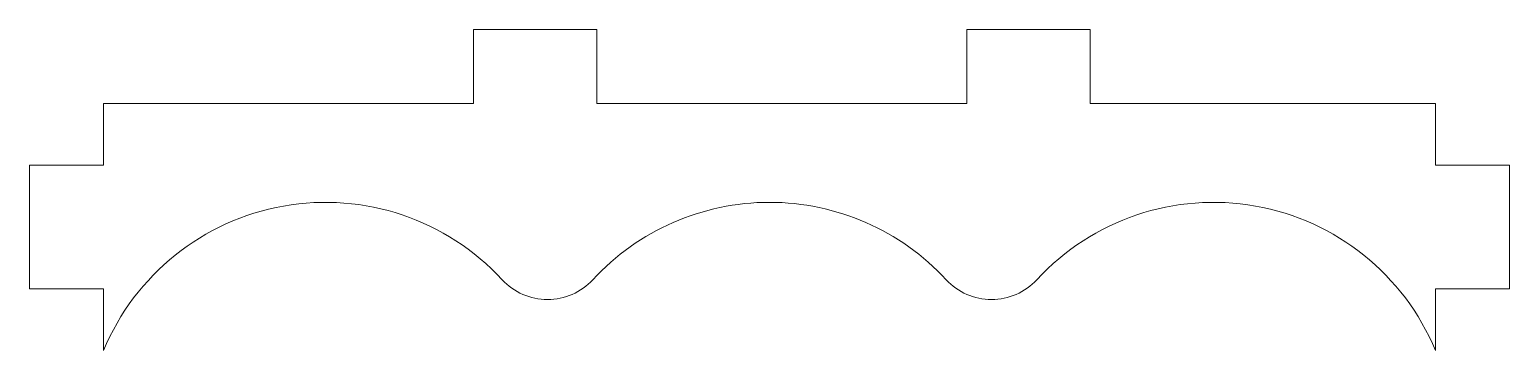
# Model space of a CAD drawing. Header units: millimetres. Extents: x -6 to 114, y -20 to 6.
import ezdxf

# ---------------------------------------------------------------- set-up
doc = ezdxf.new("R2010")
doc.units = ezdxf.units.MM

msp = doc.modelspace()

# ---------------------------------------------------------------- linework, layer by layer
at = {"color": 7, "linetype": 'Continuous', "lineweight": 15}
for p, q in [((40, 6), (30, 6)), ((30, 6), (30, 0)), ((40, 0), (40, 6)), ((80, 6), (70, 6)), ((70, 6), (70, 0)), ((80, 0), (80, 6)), ((30, 0), (0, 0)), ((0, 0), (0, -5)), ((70, 0), (40, 0)), ((108, 0), (80, 0)), ((108, -5), (108, 0)), ((0, -5), (-6, -5)), ((-6, -5), (-6, -15)), ((114, -5), (108, -5)), ((114, -15), (114, -5)), ((-6, -15), (0, -15)), ((0, -15), (0, -20)), ((108, -20), (108, -15)), ((108, -15), (114, -15))]:
    msp.add_line(p, q, dxfattribs=at)
for centre, radius, start, end in [((18, -27.5), 19.5, 42.7186, 157.3801), ((54, -27.5), 19.5, 42.7186, 137.2814), ((90, -27.5), 19.5, 22.6199, 137.2814), ((36, -10.88), 5, 222.7186, 317.2814), ((72, -10.88), 5, 222.7186, 317.2814)]:
    msp.add_arc(centre, radius, start, end, dxfattribs=at)

doc.saveas('drawing.dxf')
